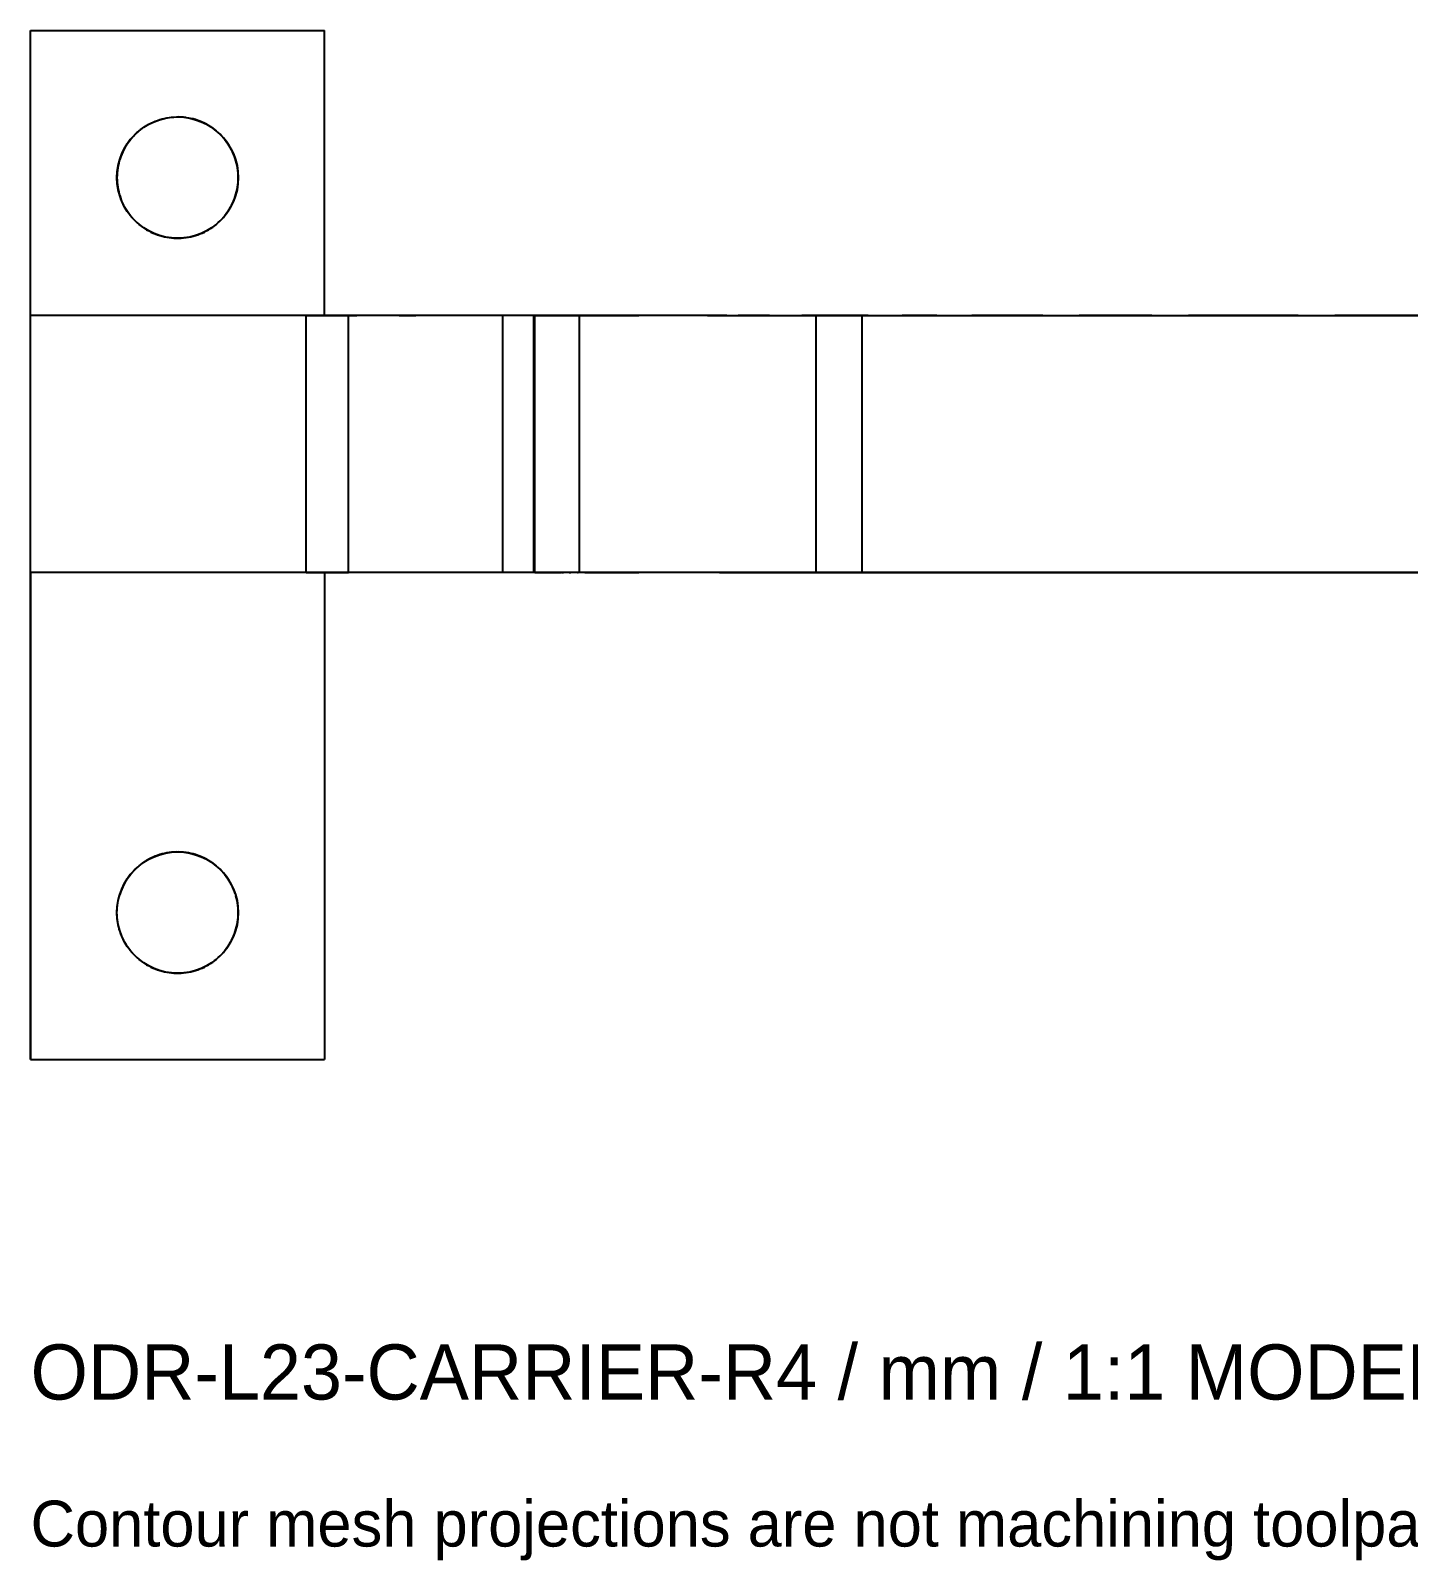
# Model space of a CAD drawing. Header units: millimetres. Extents: x -65 to 210, y -204 to 50.
# Drawn here: x -65 to 10, y -203.8 to -120.5 of the extents above; entities that cross this region are included whole.
import ezdxf

# ---------------------------------------------------------------- set-up
doc = ezdxf.new("R2010")
doc.units = ezdxf.units.MM
doc.layers.add('FRONT_XZ', color=7, linetype='Continuous')

msp = doc.modelspace()

# ---------------------------------------------------------------- linework, layer by layer
for centre in [(-57, -128.5), (-57, -168.5)]:
    msp.add_circle(centre, 3.3)
at = {"layer": 'FRONT_XZ'}
for p, q in [((-65, -176.5), (-65, -120.5)), ((-65, -136), (-65, -120.5)), ((-65, -120.5), (-49, -120.5)), ((-49, -136), (-49, -120.5)), ((-58.799, -125.734), (-58.688, -125.664)), ((-58.688, -125.664), (-58.574, -125.599)), ((-58.574, -125.599), (-58.457, -125.539)), ((-58.457, -125.539), (-58.338, -125.484)), ((-58.338, -125.484), (-58.217, -125.433)), ((-58.217, -125.433), (-58.094, -125.387)), ((-58.094, -125.387), (-57.97, -125.346)), ((-57.97, -125.346), (-57.844, -125.31)), ((-57.844, -125.31), (-57.716, -125.279)), ((-57.716, -125.279), (-57.587, -125.253)), ((-57.587, -125.253), (-57.458, -125.232)), ((-57.458, -125.232), (-57.328, -125.216)), ((-57.328, -125.216), (-57.197, -125.206)), ((-57.197, -125.206), (-57.066, -125.201)), ((-57.066, -125.201), (-56.934, -125.201)), ((-56.803, -125.206), (-56.934, -125.201)), ((-56.672, -125.216), (-56.803, -125.206)), ((-56.542, -125.232), (-56.672, -125.216)), ((-56.542, -125.232), (-56.413, -125.253)), ((-56.413, -125.253), (-56.284, -125.279)), ((-56.156, -125.31), (-56.284, -125.279)), ((-56.03, -125.346), (-56.156, -125.31)), ((-55.906, -125.387), (-56.03, -125.346)), ((-55.783, -125.433), (-55.906, -125.387)), ((-55.662, -125.484), (-55.783, -125.433)), ((-55.543, -125.539), (-55.662, -125.484)), ((-55.426, -125.599), (-55.543, -125.539)), ((-55.312, -125.664), (-55.426, -125.599)), ((-55.201, -125.734), (-55.312, -125.664)), ((-59.654, -126.539), (-59.73, -126.646)), ((-59.574, -126.435), (-59.654, -126.539)), ((-59.49, -126.334), (-59.574, -126.435)), ((-59.49, -126.334), (-59.402, -126.237)), ((-59.402, -126.237), (-59.31, -126.143)), ((-59.31, -126.143), (-59.215, -126.053)), ((-59.215, -126.053), (-59.116, -125.967)), ((-59.116, -125.967), (-59.013, -125.885)), ((-59.013, -125.885), (-58.908, -125.807)), ((-58.908, -125.807), (-58.799, -125.734)), ((-55.092, -125.807), (-55.201, -125.734)), ((-54.987, -125.885), (-55.092, -125.807)), ((-54.884, -125.967), (-54.987, -125.885)), ((-54.785, -126.053), (-54.884, -125.967)), ((-54.69, -126.143), (-54.785, -126.053)), ((-54.598, -126.237), (-54.69, -126.143)), ((-54.51, -126.334), (-54.598, -126.237)), ((-54.426, -126.435), (-54.51, -126.334)), ((-54.346, -126.539), (-54.426, -126.435)), ((-54.27, -126.646), (-54.346, -126.539)), ((-60.091, -127.344), (-60.134, -127.468)), ((-60.042, -127.222), (-60.091, -127.344)), ((-59.989, -127.102), (-60.042, -127.222)), ((-59.931, -126.984), (-59.989, -127.102)), ((-59.869, -126.869), (-59.931, -126.984)), ((-59.802, -126.756), (-59.869, -126.869)), ((-59.73, -126.646), (-59.802, -126.756)), ((-54.198, -126.756), (-54.27, -126.646)), ((-54.131, -126.869), (-54.198, -126.756)), ((-54.069, -126.984), (-54.131, -126.869)), ((-54.011, -127.102), (-54.069, -126.984)), ((-53.958, -127.222), (-54.011, -127.102)), ((-53.909, -127.344), (-53.958, -127.222)), ((-53.866, -127.468), (-53.909, -127.344)), ((-60.277, -128.107), (-60.29, -128.238)), ((-60.258, -127.977), (-60.277, -128.107)), ((-60.235, -127.848), (-60.258, -127.977)), ((-60.207, -127.72), (-60.235, -127.848)), ((-60.173, -127.593), (-60.207, -127.72)), ((-60.134, -127.468), (-60.173, -127.593)), ((-53.827, -127.593), (-53.866, -127.468)), ((-53.793, -127.72), (-53.827, -127.593)), ((-53.765, -127.848), (-53.793, -127.72)), ((-53.742, -127.977), (-53.765, -127.848)), ((-53.723, -128.107), (-53.742, -127.977)), ((-53.71, -128.238), (-53.723, -128.107)), ((-60.297, -128.369), (-60.3, -128.5)), ((-60.3, -128.5), (-60.297, -128.631)), ((-60.29, -128.238), (-60.297, -128.369)), ((-60.297, -128.631), (-60.29, -128.762)), ((-60.29, -128.762), (-60.277, -128.893)), ((-60.277, -128.893), (-60.258, -129.023)), ((-60.258, -129.023), (-60.235, -129.152)), ((-53.765, -129.152), (-53.742, -129.023)), ((-53.742, -129.023), (-53.723, -128.893)), ((-53.723, -128.893), (-53.71, -128.762)), ((-53.703, -128.369), (-53.71, -128.238)), ((-53.71, -128.762), (-53.703, -128.631)), ((-53.7, -128.5), (-53.703, -128.369)), ((-53.703, -128.631), (-53.7, -128.5)), ((-60.235, -129.152), (-60.207, -129.28)), ((-60.207, -129.28), (-60.173, -129.407)), ((-60.173, -129.407), (-60.134, -129.532)), ((-60.134, -129.532), (-60.091, -129.656)), ((-60.042, -129.778), (-60.091, -129.656)), ((-59.989, -129.898), (-60.042, -129.778)), ((-54.011, -129.898), (-53.958, -129.778)), ((-53.958, -129.778), (-53.909, -129.656)), ((-53.909, -129.656), (-53.866, -129.532)), ((-53.866, -129.532), (-53.827, -129.407)), ((-53.827, -129.407), (-53.793, -129.28)), ((-53.793, -129.28), (-53.765, -129.152)), ((-59.931, -130.016), (-59.989, -129.898)), ((-59.869, -130.131), (-59.931, -130.016)), ((-59.802, -130.244), (-59.869, -130.131)), ((-59.73, -130.354), (-59.802, -130.244)), ((-59.654, -130.461), (-59.73, -130.354)), ((-59.574, -130.565), (-59.654, -130.461)), ((-59.49, -130.666), (-59.574, -130.565)), ((-59.402, -130.763), (-59.49, -130.666)), ((-54.598, -130.763), (-54.51, -130.666)), ((-54.51, -130.666), (-54.426, -130.565)), ((-54.426, -130.565), (-54.346, -130.461)), ((-54.346, -130.461), (-54.27, -130.354)), ((-54.27, -130.354), (-54.198, -130.244)), ((-54.198, -130.244), (-54.131, -130.131)), ((-54.131, -130.131), (-54.069, -130.016)), ((-54.069, -130.016), (-54.011, -129.898)), ((-59.402, -130.763), (-59.31, -130.857)), ((-59.31, -130.857), (-59.215, -130.947)), ((-59.215, -130.947), (-59.116, -131.033)), ((-59.116, -131.033), (-59.013, -131.115)), ((-59.013, -131.115), (-58.908, -131.193)), ((-58.908, -131.193), (-58.799, -131.266)), ((-58.799, -131.266), (-58.688, -131.336)), ((-58.688, -131.336), (-58.574, -131.401)), ((-58.574, -131.401), (-58.457, -131.461)), ((-58.457, -131.461), (-58.338, -131.516)), ((-58.338, -131.516), (-58.217, -131.567)), ((-55.783, -131.567), (-55.662, -131.516)), ((-55.662, -131.516), (-55.543, -131.461)), ((-55.543, -131.461), (-55.426, -131.401)), ((-55.426, -131.401), (-55.312, -131.336)), ((-55.312, -131.336), (-55.201, -131.266)), ((-55.201, -131.266), (-55.092, -131.193)), ((-55.092, -131.193), (-54.987, -131.115)), ((-54.884, -131.033), (-54.987, -131.115)), ((-54.785, -130.947), (-54.884, -131.033)), ((-54.785, -130.947), (-54.69, -130.857)), ((-54.69, -130.857), (-54.598, -130.763)), ((-58.217, -131.567), (-58.094, -131.613)), ((-58.094, -131.613), (-57.97, -131.654)), ((-57.97, -131.654), (-57.844, -131.69)), ((-57.844, -131.69), (-57.716, -131.721)), ((-57.716, -131.721), (-57.587, -131.747)), ((-57.587, -131.747), (-57.458, -131.768)), ((-57.458, -131.768), (-57.328, -131.784)), ((-57.328, -131.784), (-57.197, -131.794)), ((-57.197, -131.794), (-57.066, -131.799)), ((-57.066, -131.799), (-56.934, -131.799)), ((-56.934, -131.799), (-56.803, -131.794)), ((-56.803, -131.794), (-56.672, -131.784)), ((-56.672, -131.784), (-56.542, -131.768)), ((-56.542, -131.768), (-56.413, -131.747)), ((-56.413, -131.747), (-56.284, -131.721)), ((-56.284, -131.721), (-56.156, -131.69)), ((-56.156, -131.69), (-56.03, -131.654)), ((-56.03, -131.654), (-55.906, -131.613)), ((-55.906, -131.613), (-55.783, -131.567)), ((-47.697, -136), (-65, -136)), ((-65, -150), (-65, -136)), ((-49, -136), (-65, -136)), ((-49.926, -136), (-49.995, -136)), ((-49.995, -150), (-49.995, -136)), ((-49.995, -136), (-49.984, -136)), ((-49.984, -136), (-49.894, -136)), ((-49.778, -136), (-49.926, -136)), ((-49.894, -136), (-49.724, -136)), ((-49.55, -136), (-49.778, -136)), ((-49.724, -136), (-49.475, -136)), ((-49.244, -136), (-49.55, -136)), ((-49.475, -136), (-49.147, -136)), ((-48.859, -136), (-49.244, -136)), ((-49.147, -136), (-48.741, -136)), ((-37.563, -136), (-49, -136)), ((-48.859, -136), (-48.396, -136)), ((-48.741, -136), (-48.257, -136)), ((-47.857, -136), (-48.396, -136)), ((-48.257, -136), (-47.697, -136)), ((-47.857, -136), (-47.241, -136)), ((-47.697, -150), (-47.697, -136)), ((-46.55, -136), (-47.241, -136)), ((-45.784, -136), (-46.55, -136)), ((-44.946, -136), (-45.784, -136)), ((-44.946, -136), (-44.037, -136)), ((-43.057, -136), (-44.037, -136)), ((-42.009, -136), (-43.057, -136)), ((-40.893, -136), (-42.009, -136)), ((-39.713, -136), (-40.893, -136)), ((-38.47, -136), (-39.713, -136)), ((-39.3, -150), (-39.3, -136)), ((-39.269, -136), (-39.3, -136)), ((-39.176, -136), (-39.269, -136)), ((-39.021, -136), (-39.176, -136)), ((-38.804, -136), (-39.021, -136)), ((-38.526, -136), (-38.804, -136)), ((-38.187, -136), (-38.526, -136)), ((-37.165, -136), (-38.47, -136)), ((-37.787, -136), (-38.187, -136)), ((-37.328, -136), (-37.787, -136)), ((-37.623, -150), (-37.623, -136)), ((-37.622, -136), (-37.623, -136)), ((-37.619, -136), (-37.622, -136)), ((-37.614, -136), (-37.619, -136)), ((-37.607, -136), (-37.614, -136)), ((-37.598, -136), (-37.607, -136)), ((-37.588, -136), (-37.598, -136)), ((-37.575, -136), (-37.588, -136)), ((-37.56, -136), (-37.575, -136)), ((-37.563, -150), (-37.563, -136)), ((-37.563, -136), (-36.23, -136)), ((-37.544, -136), (-37.56, -136)), ((-37.526, -136), (-37.544, -136)), ((-37.505, -136), (-37.526, -136)), ((-37.483, -136), (-37.505, -136)), ((-37.46, -136), (-37.483, -136)), ((-37.434, -136), (-37.46, -136)), ((-37.407, -136), (-37.434, -136)), ((-37.378, -136), (-37.407, -136)), ((-37.348, -136), (-37.378, -136)), ((-37.316, -136), (-37.348, -136)), ((-36.81, -136), (-37.328, -136)), ((-37.283, -136), (-37.316, -136)), ((-37.283, -136), (-37.248, -136)), ((-37.248, -136), (-37.212, -136)), ((-37.212, -136), (-37.174, -136)), ((-37.174, -136), (-37.136, -136)), ((-35.801, -136), (-37.165, -136)), ((-37.136, -136), (-37.096, -136)), ((-37.096, -136), (-37.055, -136)), ((-37.055, -136), (-37.012, -136)), ((-37.012, -136), (-36.969, -136)), ((-36.969, -136), (-36.925, -136)), ((-36.925, -136), (-36.88, -136)), ((-36.88, -136), (-36.834, -136)), ((-36.834, -136), (-36.788, -136)), ((-36.233, -136), (-36.81, -136)), ((-36.788, -136), (-36.74, -136)), ((-36.74, -136), (-36.693, -136)), ((-36.693, -136), (-36.644, -136)), ((-36.644, -136), (-36.596, -136)), ((-36.596, -136), (-36.546, -136)), ((-36.546, -136), (-36.497, -136)), ((-36.497, -136), (-36.448, -136)), ((-36.448, -136), (-36.398, -136)), ((-36.398, -136), (-36.348, -136)), ((-36.348, -136), (-36.299, -136)), ((-36.299, -136), (-36.249, -136)), ((-36.249, -136), (-36.2, -136)), ((-35.6, -136), (-36.233, -136)), ((-36.23, -136), (-34.839, -136)), ((-36.2, -136), (-36.151, -136)), ((-36.102, -136), (-36.151, -136)), ((-36.054, -136), (-36.102, -136)), ((-36.054, -136), (-36.006, -136)), ((-35.959, -136), (-36.006, -136)), ((-35.912, -136), (-35.959, -136)), ((-35.866, -136), (-35.912, -136)), ((-35.821, -136), (-35.866, -136)), ((-35.777, -136), (-35.821, -136)), ((-34.38, -136), (-35.801, -136)), ((-35.734, -136), (-35.777, -136)), ((-35.692, -136), (-35.734, -136)), ((-35.65, -136), (-35.692, -136)), ((-35.65, -136), (-35.61, -136)), ((-35.572, -136), (-35.61, -136)), ((-34.91, -136), (-35.6, -136)), ((-35.534, -136), (-35.572, -136)), ((-35.498, -136), (-35.534, -136)), ((-35.463, -136), (-35.498, -136)), ((-35.43, -136), (-35.463, -136)), ((-35.398, -136), (-35.43, -136)), ((-35.368, -136), (-35.398, -136)), ((-35.339, -136), (-35.368, -136)), ((-35.312, -136), (-35.339, -136)), ((-35.286, -136), (-35.312, -136)), ((-35.263, -136), (-35.286, -136)), ((-35.241, -136), (-35.263, -136)), ((-35.221, -136), (-35.241, -136)), ((-35.221, -136), (-35.202, -136)), ((-35.186, -136), (-35.202, -136)), ((-35.171, -136), (-35.186, -136)), ((-35.158, -136), (-35.171, -136)), ((-35.148, -136), (-35.158, -136)), ((-35.139, -136), (-35.148, -136)), ((-35.132, -136), (-35.139, -136)), ((-35.127, -136), (-35.132, -136)), ((-35.124, -136), (-35.127, -136)), ((-35.123, -136), (-35.124, -136)), ((-35.123, -150), (-35.123, -136)), ((-34.164, -136), (-34.91, -136)), ((-34.839, -136), (-33.395, -136)), ((-34.38, -136), (-32.904, -136)), ((-33.365, -136), (-34.164, -136)), ((-33.395, -136), (-31.898, -136)), ((-32.513, -136), (-33.365, -136)), ((-31.376, -136), (-32.904, -136)), ((-31.61, -136), (-32.513, -136)), ((-30.351, -136), (-31.898, -136)), ((-30.656, -136), (-31.61, -136)), ((-29.798, -136), (-31.376, -136)), ((-29.654, -136), (-30.656, -136)), ((-28.757, -136), (-30.351, -136)), ((-28.173, -136), (-29.798, -136)), ((-28.606, -136), (-29.654, -136)), ((-27.118, -136), (-28.757, -136)), ((-27.512, -136), (-28.606, -136)), ((-28.173, -136), (-26.502, -136)), ((-27.512, -136), (-26.374, -136)), ((-27.118, -136), (-25.436, -136)), ((-24.79, -136), (-26.502, -136)), ((-26.374, -136), (-25.195, -136)), ((-25.436, -136), (-23.715, -136)), ((-25.195, -136), (-23.976, -136)), ((-24.79, -136), (-23.038, -136)), ((-23.976, -136), (-22.719, -136)), ((-23.715, -136), (-21.957, -136)), ((-21.249, -136), (-23.038, -136)), ((-22.719, -136), (-21.426, -136)), ((-22.25, -150), (-22.25, -136)), ((-22.249, -136), (-22.25, -136)), ((-22.246, -136), (-22.249, -136)), ((-22.241, -136), (-22.246, -136)), ((-22.234, -136), (-22.241, -136)), ((-22.225, -136), (-22.234, -136)), ((-22.215, -136), (-22.225, -136)), ((-22.202, -136), (-22.215, -136)), ((-22.187, -136), (-22.202, -136)), ((-22.171, -136), (-22.187, -136)), ((-22.152, -136), (-22.171, -136)), ((-22.132, -136), (-22.152, -136)), ((-22.11, -136), (-22.132, -136)), ((-22.087, -136), (-22.11, -136)), ((-22.061, -136), (-22.087, -136)), ((-22.034, -136), (-22.061, -136)), ((-22.005, -136), (-22.034, -136)), ((-21.975, -136), (-22.005, -136)), ((-21.943, -136), (-21.975, -136)), ((-21.957, -136), (-20.164, -136)), ((-21.91, -136), (-21.943, -136)), ((-21.91, -136), (-21.875, -136)), ((-21.875, -136), (-21.839, -136)), ((-21.839, -136), (-21.801, -136)), ((-21.801, -136), (-21.763, -136)), ((-21.763, -136), (-21.723, -136)), ((-21.723, -136), (-21.681, -136)), ((-21.681, -136), (-21.639, -136)), ((-21.639, -136), (-21.596, -136)), ((-21.596, -136), (-21.552, -136)), ((-21.552, -136), (-21.507, -136)), ((-21.507, -136), (-21.461, -136)), ((-21.461, -136), (-21.415, -136)), ((-21.426, -136), (-20.099, -136)), ((-21.415, -136), (-21.367, -136)), ((-21.367, -136), (-21.32, -136)), ((-21.32, -136), (-21.271, -136)), ((-21.271, -136), (-21.222, -136)), ((-19.427, -136), (-21.249, -136)), ((-21.222, -136), (-21.173, -136)), ((-21.173, -136), (-21.124, -136)), ((-21.124, -136), (-21.075, -136)), ((-21.075, -136), (-21.025, -136)), ((-21.025, -136), (-20.975, -136)), ((-20.975, -136), (-20.925, -136)), ((-20.925, -136), (-20.876, -136)), ((-20.876, -136), (-20.827, -136)), ((-20.827, -136), (-20.778, -136)), ((-20.778, -136), (-20.729, -136)), ((-20.729, -136), (-20.68, -136)), ((-20.68, -136), (-20.633, -136)), ((-20.633, -136), (-20.585, -136)), ((-20.585, -136), (-20.539, -136)), ((-20.539, -136), (-20.493, -136)), ((-20.493, -136), (-20.448, -136)), ((-20.448, -136), (-20.404, -136)), ((-20.404, -136), (-20.361, -136)), ((-20.361, -136), (-20.319, -136)), ((-20.319, -136), (-20.277, -136)), ((-20.277, -136), (-20.237, -136)), ((-20.237, -136), (-20.199, -136)), ((-20.199, -136), (-20.161, -136)), ((-20.164, -136), (-18.34, -136)), ((-20.161, -136), (-20.125, -136)), ((-20.125, -136), (-20.09, -136)), ((-20.099, -136), (-18.741, -136)), ((-20.09, -136), (-20.057, -136)), ((-20.057, -136), (-20.025, -136)), ((-20.025, -136), (-19.995, -136)), ((-19.995, -136), (-19.966, -136)), ((-19.966, -136), (-19.939, -136)), ((-19.939, -136), (-19.913, -136)), ((-19.913, -136), (-19.89, -136)), ((-19.89, -136), (-19.868, -136)), ((-19.868, -136), (-19.848, -136)), ((-19.848, -136), (-19.829, -136)), ((-19.829, -136), (-19.813, -136)), ((-19.813, -136), (-19.798, -136)), ((-19.798, -136), (-19.785, -136)), ((-19.775, -136), (-19.785, -136)), ((-19.766, -136), (-19.775, -136)), ((-19.759, -136), (-19.766, -136)), ((-19.759, -136), (-19.754, -136)), ((-19.754, -136), (-19.751, -136)), ((-19.751, -136), (-19.75, -136)), ((-19.75, -150), (-19.75, -136)), ((-19.427, -136), (-17.573, -136)), ((-18.741, -136), (-17.353, -136)), ((-18.34, -136), (-16.487, -136)), ((-15.692, -136), (-17.573, -136)), ((-17.353, -136), (-15.937, -136)), ((-16.487, -136), (-14.609, -136)), ((-15.937, -136), (-14.496, -136)), ((-15.692, -136), (-13.785, -136)), ((-14.609, -136), (-12.708, -136)), ((-14.496, -136), (-13.033, -136)), ((-11.857, -136), (-13.785, -136)), ((-13.033, -136), (-11.548, -136)), ((-12.708, -136), (-10.786, -136)), ((-9.91, -136), (-11.857, -136)), ((-11.548, -136), (-10.046, -136)), ((-10.786, -136), (-8.848, -136)), ((-10.046, -136), (-8.527, -136)), ((-9.91, -136), (-7.947, -136)), ((-8.848, -136), (-6.896, -136)), ((-8.527, -136), (-6.995, -136)), ((-5.971, -136), (-7.947, -136)), ((-6.995, -136), (-5.452, -136)), ((-6.896, -136), (-4.934, -136)), ((-3.986, -136), (-5.971, -136)), ((-5.452, -136), (-3.901, -136)), ((-4.934, -136), (-2.963, -136)), ((-3.986, -136), (-1.995, -136)), ((-3.901, -136), (-2.343, -136)), ((-2.963, -136), (-0.988, -136)), ((-2.343, -136), (-0.781, -136)), ((0, -136), (-1.995, -136)), ((-0.988, -136), (0.988, -136)), ((-0.781, -136), (0.781, -136)), ((1.995, -136), (0, -136)), ((0.781, -136), (2.343, -136)), ((0.988, -136), (2.963, -136)), ((3.986, -136), (1.995, -136)), ((2.343, -136), (3.901, -136)), ((2.963, -136), (4.934, -136)), ((3.901, -136), (5.452, -136)), ((3.986, -136), (5.971, -136)), ((4.934, -136), (6.896, -136)), ((5.452, -136), (6.995, -136)), ((7.947, -136), (5.971, -136)), ((6.896, -136), (8.848, -136)), ((6.995, -136), (8.527, -136)), ((9.91, -136), (7.947, -136)), ((8.527, -136), (10.046, -136)), ((8.848, -136), (10.786, -136)), ((11.857, -136), (9.91, -136)), ((-49, -150), (-65, -150)), ((-47.697, -150), (-65, -150)), ((-65, -150), (-65, -176.5)), ((-49.926, -150), (-49.995, -150)), ((-49.995, -150), (-49.984, -150)), ((-49.984, -150), (-49.894, -150)), ((-49.778, -150), (-49.926, -150)), ((-49.894, -150), (-49.724, -150)), ((-49.55, -150), (-49.778, -150)), ((-49.724, -150), (-49.475, -150)), ((-49.244, -150), (-49.55, -150)), ((-49.475, -150), (-49.147, -150)), ((-48.859, -150), (-49.244, -150)), ((-49.147, -150), (-48.741, -150)), ((-37.563, -150), (-49, -150)), ((-49, -150), (-49, -176.5)), ((-48.396, -150), (-48.859, -150)), ((-48.741, -150), (-48.257, -150)), ((-47.857, -150), (-48.396, -150)), ((-48.257, -150), (-47.697, -150)), ((-47.241, -150), (-47.857, -150)), ((-46.55, -150), (-47.241, -150)), ((-45.784, -150), (-46.55, -150)), ((-44.946, -150), (-45.784, -150)), ((-44.037, -150), (-44.946, -150)), ((-43.057, -150), (-44.037, -150)), ((-42.009, -150), (-43.057, -150)), ((-40.893, -150), (-42.009, -150)), ((-39.713, -150), (-40.893, -150)), ((-38.47, -150), (-39.713, -150)), ((-39.269, -150), (-39.3, -150)), ((-39.176, -150), (-39.269, -150)), ((-39.021, -150), (-39.176, -150)), ((-38.804, -150), (-39.021, -150)), ((-38.526, -150), (-38.804, -150)), ((-38.187, -150), (-38.526, -150)), ((-37.165, -150), (-38.47, -150)), ((-37.787, -150), (-38.187, -150)), ((-37.328, -150), (-37.787, -150)), ((-37.622, -150), (-37.623, -150)), ((-37.619, -150), (-37.622, -150)), ((-37.614, -150), (-37.619, -150)), ((-37.607, -150), (-37.614, -150)), ((-37.598, -150), (-37.607, -150)), ((-37.588, -150), (-37.598, -150)), ((-37.575, -150), (-37.588, -150)), ((-37.56, -150), (-37.575, -150)), ((-37.563, -150), (-36.23, -150)), ((-37.544, -150), (-37.56, -150)), ((-37.526, -150), (-37.544, -150)), ((-37.505, -150), (-37.526, -150)), ((-37.483, -150), (-37.505, -150)), ((-37.46, -150), (-37.483, -150)), ((-37.434, -150), (-37.46, -150)), ((-37.407, -150), (-37.434, -150)), ((-37.378, -150), (-37.407, -150)), ((-37.348, -150), (-37.378, -150)), ((-37.316, -150), (-37.348, -150)), ((-36.81, -150), (-37.328, -150)), ((-37.283, -150), (-37.316, -150)), ((-37.283, -150), (-37.248, -150)), ((-37.248, -150), (-37.212, -150)), ((-37.212, -150), (-37.174, -150)), ((-37.174, -150), (-37.136, -150)), ((-35.801, -150), (-37.165, -150)), ((-37.136, -150), (-37.096, -150)), ((-37.096, -150), (-37.055, -150)), ((-37.055, -150), (-37.012, -150)), ((-37.012, -150), (-36.969, -150)), ((-36.969, -150), (-36.925, -150)), ((-36.925, -150), (-36.88, -150)), ((-36.88, -150), (-36.834, -150)), ((-36.834, -150), (-36.788, -150)), ((-36.233, -150), (-36.81, -150)), ((-36.788, -150), (-36.74, -150)), ((-36.74, -150), (-36.693, -150)), ((-36.693, -150), (-36.644, -150)), ((-36.644, -150), (-36.596, -150)), ((-36.596, -150), (-36.546, -150)), ((-36.546, -150), (-36.497, -150)), ((-36.497, -150), (-36.448, -150)), ((-36.448, -150), (-36.398, -150)), ((-36.398, -150), (-36.348, -150)), ((-36.348, -150), (-36.299, -150)), ((-36.299, -150), (-36.249, -150)), ((-36.249, -150), (-36.2, -150)), ((-35.6, -150), (-36.233, -150)), ((-34.839, -150), (-36.23, -150)), ((-36.2, -150), (-36.151, -150)), ((-36.102, -150), (-36.151, -150)), ((-36.102, -150), (-36.054, -150)), ((-36.054, -150), (-36.006, -150)), ((-35.959, -150), (-36.006, -150)), ((-35.912, -150), (-35.959, -150)), ((-35.866, -150), (-35.912, -150)), ((-35.821, -150), (-35.866, -150)), ((-35.777, -150), (-35.821, -150)), ((-34.38, -150), (-35.801, -150)), ((-35.734, -150), (-35.777, -150)), ((-35.692, -150), (-35.734, -150)), ((-35.692, -150), (-35.65, -150)), ((-35.65, -150), (-35.61, -150)), ((-35.572, -150), (-35.61, -150)), ((-34.91, -150), (-35.6, -150)), ((-35.534, -150), (-35.572, -150)), ((-35.498, -150), (-35.534, -150)), ((-35.463, -150), (-35.498, -150)), ((-35.43, -150), (-35.463, -150)), ((-35.398, -150), (-35.43, -150)), ((-35.368, -150), (-35.398, -150)), ((-35.339, -150), (-35.368, -150)), ((-35.312, -150), (-35.339, -150)), ((-35.286, -150), (-35.312, -150)), ((-35.263, -150), (-35.286, -150)), ((-35.241, -150), (-35.263, -150)), ((-35.241, -150), (-35.221, -150)), ((-35.221, -150), (-35.202, -150)), ((-35.186, -150), (-35.202, -150)), ((-35.171, -150), (-35.186, -150)), ((-35.158, -150), (-35.171, -150)), ((-35.148, -150), (-35.158, -150)), ((-35.139, -150), (-35.148, -150)), ((-35.132, -150), (-35.139, -150)), ((-35.127, -150), (-35.132, -150)), ((-35.124, -150), (-35.127, -150)), ((-35.124, -150), (-35.123, -150)), ((-34.164, -150), (-34.91, -150)), ((-34.839, -150), (-33.395, -150)), ((-32.904, -150), (-34.38, -150)), ((-33.365, -150), (-34.164, -150)), ((-33.395, -150), (-31.898, -150)), ((-32.513, -150), (-33.365, -150)), ((-31.376, -150), (-32.904, -150)), ((-31.61, -150), (-32.513, -150)), ((-30.351, -150), (-31.898, -150)), ((-30.656, -150), (-31.61, -150)), ((-29.798, -150), (-31.376, -150)), ((-29.654, -150), (-30.656, -150)), ((-28.757, -150), (-30.351, -150)), ((-28.173, -150), (-29.798, -150)), ((-28.606, -150), (-29.654, -150)), ((-27.118, -150), (-28.757, -150)), ((-27.512, -150), (-28.606, -150)), ((-26.502, -150), (-28.173, -150)), ((-27.512, -150), (-26.374, -150)), ((-25.436, -150), (-27.118, -150)), ((-24.79, -150), (-26.502, -150)), ((-26.374, -150), (-25.195, -150)), ((-25.436, -150), (-23.715, -150)), ((-25.195, -150), (-23.976, -150)), ((-23.038, -150), (-24.79, -150)), ((-23.976, -150), (-22.719, -150)), ((-23.715, -150), (-21.957, -150)), ((-21.249, -150), (-23.038, -150)), ((-22.719, -150), (-21.426, -150)), ((-22.249, -150), (-22.25, -150)), ((-22.246, -150), (-22.249, -150)), ((-22.241, -150), (-22.246, -150)), ((-22.234, -150), (-22.241, -150)), ((-22.225, -150), (-22.234, -150)), ((-22.215, -150), (-22.225, -150)), ((-22.202, -150), (-22.215, -150)), ((-22.187, -150), (-22.202, -150)), ((-22.171, -150), (-22.187, -150)), ((-22.152, -150), (-22.171, -150)), ((-22.132, -150), (-22.152, -150)), ((-22.11, -150), (-22.132, -150)), ((-22.087, -150), (-22.11, -150)), ((-22.061, -150), (-22.087, -150)), ((-22.034, -150), (-22.061, -150)), ((-22.005, -150), (-22.034, -150)), ((-21.975, -150), (-22.005, -150)), ((-21.943, -150), (-21.975, -150)), ((-21.957, -150), (-20.164, -150)), ((-21.91, -150), (-21.943, -150)), ((-21.91, -150), (-21.875, -150)), ((-21.875, -150), (-21.839, -150)), ((-21.839, -150), (-21.801, -150)), ((-21.801, -150), (-21.763, -150)), ((-21.763, -150), (-21.723, -150)), ((-21.723, -150), (-21.681, -150)), ((-21.681, -150), (-21.639, -150)), ((-21.639, -150), (-21.596, -150)), ((-21.596, -150), (-21.552, -150)), ((-21.552, -150), (-21.507, -150)), ((-21.507, -150), (-21.461, -150)), ((-21.461, -150), (-21.415, -150)), ((-21.426, -150), (-20.099, -150)), ((-21.415, -150), (-21.367, -150)), ((-21.367, -150), (-21.32, -150)), ((-21.32, -150), (-21.271, -150)), ((-21.271, -150), (-21.222, -150)), ((-19.427, -150), (-21.249, -150)), ((-21.222, -150), (-21.173, -150)), ((-21.173, -150), (-21.124, -150)), ((-21.124, -150), (-21.075, -150)), ((-21.075, -150), (-21.025, -150)), ((-21.025, -150), (-20.975, -150)), ((-20.975, -150), (-20.925, -150)), ((-20.925, -150), (-20.876, -150)), ((-20.876, -150), (-20.827, -150)), ((-20.827, -150), (-20.778, -150)), ((-20.778, -150), (-20.729, -150)), ((-20.729, -150), (-20.68, -150)), ((-20.68, -150), (-20.633, -150)), ((-20.633, -150), (-20.585, -150)), ((-20.585, -150), (-20.539, -150)), ((-20.539, -150), (-20.493, -150)), ((-20.493, -150), (-20.448, -150)), ((-20.448, -150), (-20.404, -150)), ((-20.404, -150), (-20.361, -150)), ((-20.361, -150), (-20.319, -150)), ((-20.319, -150), (-20.277, -150)), ((-20.277, -150), (-20.237, -150)), ((-20.237, -150), (-20.199, -150)), ((-20.199, -150), (-20.161, -150)), ((-20.164, -150), (-18.34, -150)), ((-20.161, -150), (-20.125, -150)), ((-20.125, -150), (-20.09, -150)), ((-20.099, -150), (-18.741, -150)), ((-20.09, -150), (-20.057, -150)), ((-20.057, -150), (-20.025, -150)), ((-20.025, -150), (-19.995, -150)), ((-19.995, -150), (-19.966, -150)), ((-19.966, -150), (-19.939, -150)), ((-19.939, -150), (-19.913, -150)), ((-19.913, -150), (-19.89, -150)), ((-19.89, -150), (-19.868, -150)), ((-19.868, -150), (-19.848, -150)), ((-19.848, -150), (-19.829, -150)), ((-19.829, -150), (-19.813, -150)), ((-19.813, -150), (-19.798, -150)), ((-19.798, -150), (-19.785, -150)), ((-19.775, -150), (-19.785, -150)), ((-19.766, -150), (-19.775, -150)), ((-19.759, -150), (-19.766, -150)), ((-19.754, -150), (-19.759, -150)), ((-19.754, -150), (-19.751, -150)), ((-19.751, -150), (-19.75, -150)), ((-17.573, -150), (-19.427, -150)), ((-18.741, -150), (-17.353, -150)), ((-18.34, -150), (-16.487, -150)), ((-15.692, -150), (-17.573, -150)), ((-17.353, -150), (-15.937, -150)), ((-16.487, -150), (-14.609, -150)), ((-15.937, -150), (-14.496, -150)), ((-13.785, -150), (-15.692, -150)), ((-14.609, -150), (-12.708, -150)), ((-14.496, -150), (-13.033, -150)), ((-11.857, -150), (-13.785, -150)), ((-13.033, -150), (-11.548, -150)), ((-12.708, -150), (-10.786, -150)), ((-9.91, -150), (-11.857, -150)), ((-11.548, -150), (-10.046, -150)), ((-10.786, -150), (-8.848, -150)), ((-10.046, -150), (-8.527, -150)), ((-7.947, -150), (-9.91, -150)), ((-8.848, -150), (-6.896, -150)), ((-8.527, -150), (-6.995, -150)), ((-5.971, -150), (-7.947, -150)), ((-6.995, -150), (-5.452, -150)), ((-6.896, -150), (-4.934, -150)), ((-3.986, -150), (-5.971, -150)), ((-5.452, -150), (-3.901, -150)), ((-4.934, -150), (-2.963, -150)), ((-1.995, -150), (-3.986, -150)), ((-3.901, -150), (-2.343, -150)), ((-2.963, -150), (-0.988, -150)), ((-2.343, -150), (-0.781, -150)), ((0, -150), (-1.995, -150)), ((-0.988, -150), (0.988, -150)), ((-0.781, -150), (0.781, -150)), ((1.995, -150), (0, -150)), ((0.781, -150), (2.343, -150)), ((0.988, -150), (2.963, -150)), ((3.986, -150), (1.995, -150)), ((2.343, -150), (3.901, -150)), ((2.963, -150), (4.934, -150)), ((3.901, -150), (5.452, -150)), ((5.971, -150), (3.986, -150)), ((4.934, -150), (6.896, -150)), ((5.452, -150), (6.995, -150)), ((7.947, -150), (5.971, -150)), ((6.896, -150), (8.848, -150)), ((6.995, -150), (8.527, -150)), ((9.91, -150), (7.947, -150)), ((8.527, -150), (10.046, -150)), ((8.848, -150), (10.786, -150)), ((11.857, -150), (9.91, -150)), ((-58.688, -165.664), (-58.799, -165.734)), ((-58.574, -165.599), (-58.688, -165.664)), ((-58.457, -165.539), (-58.574, -165.599)), ((-58.338, -165.484), (-58.457, -165.539)), ((-58.217, -165.433), (-58.338, -165.484)), ((-58.094, -165.387), (-58.217, -165.433)), ((-57.97, -165.346), (-58.094, -165.387)), ((-57.844, -165.31), (-57.97, -165.346)), ((-57.716, -165.279), (-57.844, -165.31)), ((-57.587, -165.253), (-57.716, -165.279)), ((-57.458, -165.232), (-57.587, -165.253)), ((-57.328, -165.216), (-57.458, -165.232)), ((-57.197, -165.206), (-57.328, -165.216)), ((-57.066, -165.201), (-57.197, -165.206)), ((-57.066, -165.201), (-56.934, -165.201)), ((-56.803, -165.206), (-56.934, -165.201)), ((-56.672, -165.216), (-56.803, -165.206)), ((-56.542, -165.232), (-56.672, -165.216)), ((-56.413, -165.253), (-56.542, -165.232)), ((-56.284, -165.279), (-56.413, -165.253)), ((-56.156, -165.31), (-56.284, -165.279)), ((-56.03, -165.346), (-56.156, -165.31)), ((-55.906, -165.387), (-56.03, -165.346)), ((-55.783, -165.433), (-55.906, -165.387)), ((-55.662, -165.484), (-55.783, -165.433)), ((-55.543, -165.539), (-55.662, -165.484)), ((-55.426, -165.599), (-55.543, -165.539)), ((-55.312, -165.664), (-55.426, -165.599)), ((-55.201, -165.734), (-55.312, -165.664)), ((-59.574, -166.435), (-59.654, -166.539)), ((-59.49, -166.334), (-59.574, -166.435)), ((-59.402, -166.237), (-59.49, -166.334)), ((-59.31, -166.143), (-59.402, -166.237)), ((-59.215, -166.053), (-59.31, -166.143)), ((-59.116, -165.967), (-59.215, -166.053)), ((-59.013, -165.885), (-59.116, -165.967)), ((-58.908, -165.807), (-59.013, -165.885)), ((-58.799, -165.734), (-58.908, -165.807)), ((-55.092, -165.807), (-55.201, -165.734)), ((-54.987, -165.885), (-55.092, -165.807)), ((-54.884, -165.967), (-54.987, -165.885)), ((-54.785, -166.053), (-54.884, -165.967)), ((-54.69, -166.143), (-54.785, -166.053)), ((-54.598, -166.237), (-54.69, -166.143)), ((-54.51, -166.334), (-54.598, -166.237)), ((-54.426, -166.435), (-54.51, -166.334)), ((-54.346, -166.539), (-54.426, -166.435)), ((-60.042, -167.222), (-60.091, -167.344)), ((-59.989, -167.102), (-60.042, -167.222)), ((-59.931, -166.984), (-59.989, -167.102)), ((-59.869, -166.869), (-59.931, -166.984)), ((-59.802, -166.756), (-59.869, -166.869)), ((-59.73, -166.646), (-59.802, -166.756)), ((-59.654, -166.539), (-59.73, -166.646)), ((-54.27, -166.646), (-54.346, -166.539)), ((-54.198, -166.756), (-54.27, -166.646)), ((-54.131, -166.869), (-54.198, -166.756)), ((-54.069, -166.984), (-54.131, -166.869)), ((-54.011, -167.102), (-54.069, -166.984)), ((-53.958, -167.222), (-54.011, -167.102)), ((-53.909, -167.344), (-53.958, -167.222)), ((-60.29, -168.238), (-60.277, -168.107)), ((-60.277, -168.107), (-60.258, -167.977)), ((-60.258, -167.977), (-60.235, -167.848)), ((-60.235, -167.848), (-60.207, -167.72)), ((-60.207, -167.72), (-60.173, -167.593)), ((-60.134, -167.468), (-60.173, -167.593)), ((-60.091, -167.344), (-60.134, -167.468)), ((-53.866, -167.468), (-53.909, -167.344)), ((-53.866, -167.468), (-53.827, -167.593)), ((-53.793, -167.72), (-53.827, -167.593)), ((-53.765, -167.848), (-53.793, -167.72)), ((-53.742, -167.977), (-53.765, -167.848)), ((-53.723, -168.107), (-53.742, -167.977)), ((-53.71, -168.238), (-53.723, -168.107)), ((-60.3, -168.5), (-60.297, -168.369)), ((-60.297, -168.631), (-60.3, -168.5)), ((-60.297, -168.369), (-60.29, -168.238)), ((-60.29, -168.762), (-60.297, -168.631)), ((-60.277, -168.893), (-60.29, -168.762)), ((-60.258, -169.023), (-60.277, -168.893)), ((-53.742, -169.023), (-53.723, -168.893)), ((-53.723, -168.893), (-53.71, -168.762)), ((-53.703, -168.369), (-53.71, -168.238)), ((-53.71, -168.762), (-53.703, -168.631)), ((-53.7, -168.5), (-53.703, -168.369)), ((-53.703, -168.631), (-53.7, -168.5)), ((-60.235, -169.152), (-60.258, -169.023)), ((-60.207, -169.28), (-60.235, -169.152)), ((-60.173, -169.407), (-60.207, -169.28)), ((-60.134, -169.532), (-60.173, -169.407)), ((-60.091, -169.656), (-60.134, -169.532)), ((-60.042, -169.778), (-60.091, -169.656)), ((-59.989, -169.898), (-60.042, -169.778)), ((-54.011, -169.898), (-53.958, -169.778)), ((-53.958, -169.778), (-53.909, -169.656)), ((-53.909, -169.656), (-53.866, -169.532)), ((-53.866, -169.532), (-53.827, -169.407)), ((-53.827, -169.407), (-53.793, -169.28)), ((-53.793, -169.28), (-53.765, -169.152)), ((-53.765, -169.152), (-53.742, -169.023)), ((-59.931, -170.016), (-59.989, -169.898)), ((-59.869, -170.131), (-59.931, -170.016)), ((-59.802, -170.244), (-59.869, -170.131)), ((-59.73, -170.354), (-59.802, -170.244)), ((-59.654, -170.461), (-59.73, -170.354)), ((-59.574, -170.565), (-59.654, -170.461)), ((-59.49, -170.666), (-59.574, -170.565)), ((-59.402, -170.763), (-59.49, -170.666)), ((-54.598, -170.763), (-54.51, -170.666)), ((-54.51, -170.666), (-54.426, -170.565)), ((-54.426, -170.565), (-54.346, -170.461)), ((-54.346, -170.461), (-54.27, -170.354)), ((-54.27, -170.354), (-54.198, -170.244)), ((-54.198, -170.244), (-54.131, -170.131)), ((-54.131, -170.131), (-54.069, -170.016)), ((-54.069, -170.016), (-54.011, -169.898)), ((-59.402, -170.763), (-59.31, -170.857)), ((-59.31, -170.857), (-59.215, -170.947)), ((-59.215, -170.947), (-59.116, -171.033)), ((-59.116, -171.033), (-59.013, -171.115)), ((-59.013, -171.115), (-58.908, -171.193)), ((-58.908, -171.193), (-58.799, -171.266)), ((-58.799, -171.266), (-58.688, -171.336)), ((-58.688, -171.336), (-58.574, -171.401)), ((-58.574, -171.401), (-58.457, -171.461)), ((-58.457, -171.461), (-58.338, -171.516)), ((-55.662, -171.516), (-55.543, -171.461)), ((-55.543, -171.461), (-55.426, -171.401)), ((-55.426, -171.401), (-55.312, -171.336)), ((-55.312, -171.336), (-55.201, -171.266)), ((-55.201, -171.266), (-55.092, -171.193)), ((-55.092, -171.193), (-54.987, -171.115)), ((-54.987, -171.115), (-54.884, -171.033)), ((-54.884, -171.033), (-54.785, -170.947)), ((-54.785, -170.947), (-54.69, -170.857)), ((-54.69, -170.857), (-54.598, -170.763)), ((-58.338, -171.516), (-58.217, -171.567)), ((-58.217, -171.567), (-58.094, -171.613)), ((-58.094, -171.613), (-57.97, -171.654)), ((-57.97, -171.654), (-57.844, -171.69)), ((-57.844, -171.69), (-57.716, -171.721)), ((-57.716, -171.721), (-57.587, -171.747)), ((-57.587, -171.747), (-57.458, -171.768)), ((-57.458, -171.768), (-57.328, -171.784)), ((-57.328, -171.784), (-57.197, -171.794)), ((-57.197, -171.794), (-57.066, -171.799)), ((-57.066, -171.799), (-56.934, -171.799)), ((-56.934, -171.799), (-56.803, -171.794)), ((-56.803, -171.794), (-56.672, -171.784)), ((-56.672, -171.784), (-56.542, -171.768)), ((-56.542, -171.768), (-56.413, -171.747)), ((-56.413, -171.747), (-56.284, -171.721)), ((-56.284, -171.721), (-56.156, -171.69)), ((-56.156, -171.69), (-56.03, -171.654)), ((-56.03, -171.654), (-55.906, -171.613)), ((-55.906, -171.613), (-55.783, -171.567)), ((-55.783, -171.567), (-55.662, -171.516)), ((-65, -176.5), (-49, -176.5))]:
    msp.add_line(p, q, dxfattribs=at)

# ---------------------------------------------------------------- texts
for s, height, p in [('ODR-L23-CARRIER-R4 / mm / 1:1 MODEL SPACE / CANDIDATE NOT RELEASED', 3, (-65, -195)), ('Contour mesh projections are not machining toolpaths. Use PDF, STEP and feature CSV.', 2.5, (-65, -203))]:
    msp.add_text(s, height=height).set_placement(p)

doc.saveas('drawing.dxf')
